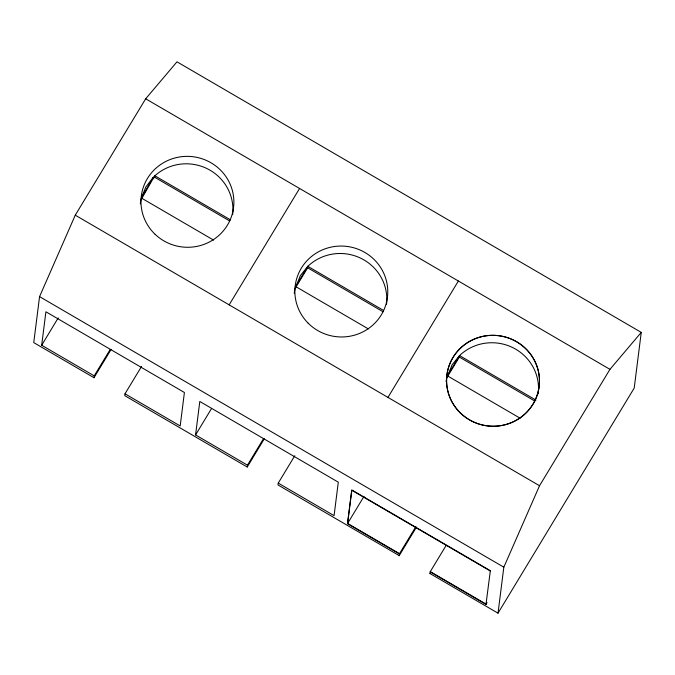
<?xml version="1.0" encoding="UTF-8"?>
<svg xmlns="http://www.w3.org/2000/svg" width="675" height="675" viewBox="0 0 675 675"><rect width="100%" height="100%" fill="white"/><g stroke="black" fill="none" stroke-linecap="round" stroke-linejoin="round"><path stroke-width="1.01" d="M430.043 573.564L498.015 613.178L634.213 388.058L641.25 332.387L176.985 61.822L145.682 98.786L75.263 215.173L39.563 296.629L33.75 342.613L93.985 377.722L111.08 349.473M93.985 377.722L94.222 375.865L41.681 345.237L45.908 311.782L184.41 392.504L180.183 425.959L125.002 393.795L141.556 366.432M125.002 393.795L124.765 395.66L247.227 467.024L264.322 438.775M141.716 198.627L152.854 179.002L153.048 177.517L154.862 175.778A46.474 45.444 7.2 0 1 207.419 168.792A46.474 45.444 7.2 0 1 232.639 214.633M152.854 179.002L154.676 177.263L154.862 175.778L230.664 219.957M247.227 467.024L247.463 465.168L195.573 434.928L199.8 401.473L338.302 482.186L334.074 515.641L278.243 483.106L294.798 455.735M383.316 310.306L307.834 266.321L300.358 275.628L295.422 288.006L307.648 267.806L307.834 266.321A46.474 45.444 7.2 0 1 360.855 258.255A46.474 45.444 7.2 0 1 386.505 304.568M278.243 483.106L278.007 484.962L399.262 555.626M415.927 526.542L399.372 553.913L347.482 523.673L351.709 490.219L490.21 570.932M535.925 400.098L459.54 355.582L452.064 364.888L447.128 377.266L459.346 357.067L459.54 355.582A46.474 45.444 7.2 0 1 512.561 347.515A46.474 45.444 7.2 0 1 538.203 393.829M429.916 573.708L430.287 571.624L486.118 604.159M446.175 545.366L430.152 571.852L485.983 604.387L490.345 570.704L351.844 489.991L347.617 523.446L399.507 553.686L399.136 555.77L416.23 527.521M498.015 613.178L503.828 567.194L539.528 485.738L609.947 369.352L641.25 332.387M41.681 345.237L58.236 317.874M94.222 375.865L110.244 349.38M229.154 304.864L299.573 188.468M195.573 434.928L211.596 408.442M294.241 293.321A46.474 45.444 7.2 0 1 295.616 286.521L307.834 266.321M247.463 465.168L263.486 438.682M387.956 397.406L458.376 281.019M347.482 523.673L364.036 496.302M446.074 381.594A46.474 45.444 7.2 0 1 447.314 375.781L459.54 355.582M485.983 604.387L487.055 602.623M145.682 98.786L609.947 369.352M154.676 177.263L229.567 220.911M307.648 267.806L383.122 311.791M459.346 357.067L534.828 401.06M295.616 286.521L368.364 328.919M447.314 375.781L520.062 418.179M213.587 240.106L141.396 198.037L145.834 187.017L153.048 177.517L141.396 198.037A46.474 45.444 7.2 0 0 140.316 203.884M75.263 215.173L539.528 485.738M39.563 296.629L503.828 567.194M155.166 234.36A46.474 45.444 7.2 0 0 232.504 213.047A46.474 45.444 7.2 0 0 174.589 158.06A46.474 45.444 7.2 0 0 155.166 234.36M308.154 323.165A46.474 45.444 7.2 0 0 386.075 303.936A46.474 45.444 7.2 0 0 329.712 247.43A46.474 45.444 7.2 0 0 308.154 323.165M459.852 412.45A46.474 45.444 7.2 0 0 537.773 393.221A46.474 45.444 7.2 0 0 481.418 336.69A46.474 45.444 7.2 0 0 459.852 412.425A46.474 45.444 7.2 0 0 537.773 393.196A46.474 45.444 7.2 0 0 481.41 336.715A46.474 45.444 7.2 0 0 459.852 412.45"/></g></svg>
